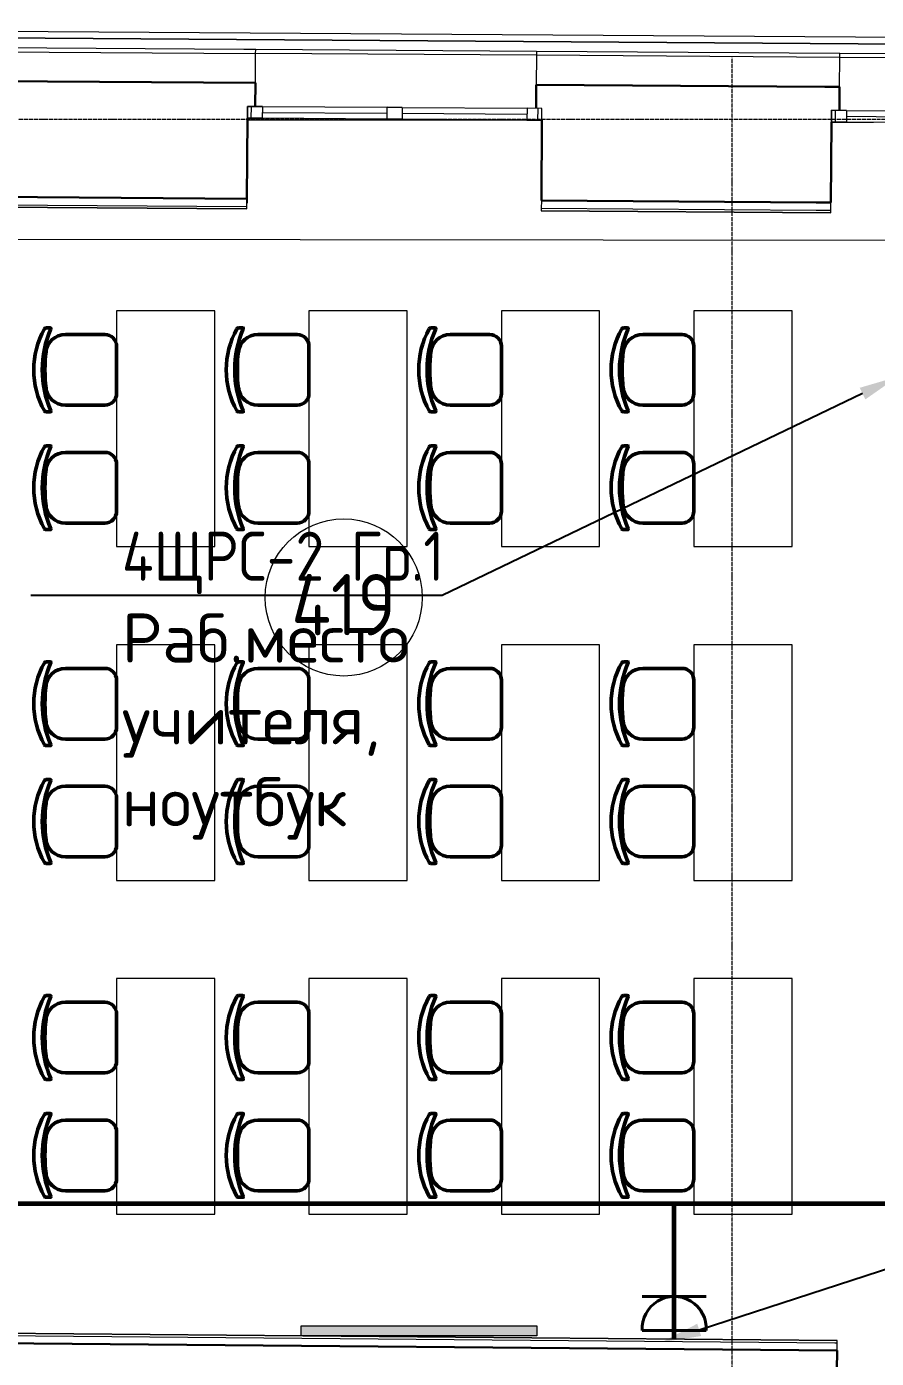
# Model space of a CAD drawing. Header units: millimetres. Extents: x -32 to 417638015, y -35 to 175284279.
# Drawn here: x 1292014 to 1296341, y 88588 to 95370 of the extents above; entities that cross this region are included whole.
import ezdxf
from ezdxf import colors
from ezdxf.entities.mleader import LeaderData, LeaderLine
from ezdxf.math import Vec2, Vec3

# ---------------------------------------------------------------- set-up
doc = ezdxf.new("R2010")
doc.units = ezdxf.units.MM
doc.linetypes.add('ADSK_Линия сетки', pattern=[25, 20, -2.5, 0, -2.5])
for name, color, linetype, lineweight in [('_ Окна', 7, 'Continuous', 9), ('_ЭМ_гофра', 5, 'Continuous', 60), ('Аннотация', 7, 'Continuous', 18), ('Окна', 7, 'Continuous', 9), ('Оси', 253, 'Continuous', 9), ('Перекрытие', 7, 'Continuous', 18), ('Стены наружные', 7, 'Continuous', 18), ('Стены несущие', 7, 'Continuous', 30), ('Стены отделка', 7, 'Continuous', 30), ('Стены штриховка', 7, 'Continuous', 9), ('ТХ', 5, 'Continuous', 0), ('ТХ_Задание ЭОМ_СС', 6, 'Continuous', 0), ('ШТРИХОВКА', 252, 'Continuous', 15), ('ЭМ', 5, 'Continuous', 40)]:
    doc.layers.add(name, color=color, linetype=linetype, lineweight=lineweight)
doc.layers.add('_ЭМ_Надписи', color=7, linetype='Continuous')
doc.layers.add('Линии', color=7, linetype='Continuous', lineweight=9, true_color=0x00a600)
doc.styles.add('GOST Common', font='GOST_Common.ttf', dxfattribs={"width": 0.9, "height": 350})
doc.styles.add('ЭОМ', font='isocpeur.ttf', dxfattribs={"width": 0.85, "height": 250})

# ---------------------------------------------------------------- blocks, each defined once
blk = doc.blocks.new('_ЭМ_ТХ2_4 Этаж')
at = {"lineweight": 0}
h = blk.add_hatch(color=8, dxfattribs=at)
h.dxf.hatch_style = 1
h.paths.add_polyline_path([(5420.6, 36990.4), (5420.6, 36940.4), (4220.6, 36940.4), (4220.6, 36990.4)])
at = {"color": 8, "linetype": 'ByBlock', "lineweight": -2}
for p, q in [((2920.9, 42072.2), (2942.6, 42072.2)), ((2920.9, 42072.2), (2942.6, 42072.2)), ((3900.9, 42072.2), (3922.6, 42072.2)), ((3900.9, 42072.2), (3922.6, 42072.2)), ((4880.9, 42072.2), (4902.6, 42072.2)), ((4880.9, 42072.2), (4902.6, 42072.2)), ((5860.9, 42072.2), (5882.6, 42072.2)), ((5860.9, 42072.2), (5882.6, 42072.2)), ((3219.9, 42038.7), (3019.6, 42038.7)), ((3219.9, 42038.7), (3019.6, 42038.7)), ((3279.9, 41978.8), (3279.9, 41738.7)), ((3279.9, 41978.8), (3279.9, 41738.7)), ((4199.9, 42038.7), (3999.6, 42038.7)), ((4199.9, 42038.7), (3999.6, 42038.7)), ((4259.9, 41978.8), (4259.9, 41738.7)), ((4259.9, 41978.8), (4259.9, 41738.7)), ((5179.9, 42038.7), (4979.6, 42038.7)), ((5179.9, 42038.7), (4979.6, 42038.7)), ((5239.9, 41978.8), (5239.9, 41738.7)), ((5239.9, 41978.8), (5239.9, 41738.7)), ((6159.9, 42038.7), (5959.6, 42038.7)), ((6159.9, 42038.7), (5959.6, 42038.7)), ((6219.9, 41978.8), (6219.9, 41738.7)), ((6219.9, 41978.8), (6219.9, 41738.7)), ((2920.9, 41645.2), (2942.6, 41645.2)), ((2920.9, 41645.2), (2942.6, 41645.2)), ((3219.9, 41678.7), (3019.6, 41678.7)), ((3219.9, 41678.7), (3019.6, 41678.7)), ((3900.9, 41645.2), (3922.6, 41645.2)), ((3900.9, 41645.2), (3922.6, 41645.2)), ((4199.9, 41678.7), (3999.6, 41678.7)), ((4199.9, 41678.7), (3999.6, 41678.7)), ((4880.9, 41645.2), (4902.6, 41645.2)), ((4880.9, 41645.2), (4902.6, 41645.2)), ((5179.9, 41678.7), (4979.6, 41678.7)), ((5179.9, 41678.7), (4979.6, 41678.7)), ((5860.9, 41645.2), (5882.6, 41645.2)), ((5860.9, 41645.2), (5882.6, 41645.2)), ((6159.9, 41678.7), (5959.6, 41678.7)), ((6159.9, 41678.7), (5959.6, 41678.7)), ((2920.9, 41472.2), (2942.6, 41472.2)), ((2920.9, 41472.2), (2942.6, 41472.2)), ((3219.9, 41438.7), (3019.6, 41438.7)), ((3219.9, 41438.7), (3019.6, 41438.7)), ((3900.9, 41472.2), (3922.6, 41472.2)), ((3900.9, 41472.2), (3922.6, 41472.2)), ((4199.9, 41438.7), (3999.6, 41438.7)), ((4199.9, 41438.7), (3999.6, 41438.7)), ((4880.9, 41472.2), (4902.6, 41472.2)), ((4880.9, 41472.2), (4902.6, 41472.2)), ((5179.9, 41438.7), (4979.6, 41438.7)), ((5179.9, 41438.7), (4979.6, 41438.7)), ((5860.9, 41472.2), (5882.6, 41472.2)), ((5860.9, 41472.2), (5882.6, 41472.2)), ((6159.9, 41438.7), (5959.6, 41438.7)), ((6159.9, 41438.7), (5959.6, 41438.7)), ((3279.9, 41378.8), (3279.9, 41138.7)), ((3279.9, 41378.8), (3279.9, 41138.7)), ((4259.9, 41378.8), (4259.9, 41138.7)), ((4259.9, 41378.8), (4259.9, 41138.7)), ((5239.9, 41378.8), (5239.9, 41138.7)), ((5239.9, 41378.8), (5239.9, 41138.7)), ((6219.9, 41378.8), (6219.9, 41138.7)), ((6219.9, 41378.8), (6219.9, 41138.7)), ((2920.9, 41045.2), (2942.6, 41045.2)), ((2920.9, 41045.2), (2942.6, 41045.2)), ((3219.9, 41078.7), (3019.6, 41078.7)), ((3219.9, 41078.7), (3019.6, 41078.7)), ((3900.9, 41045.2), (3922.6, 41045.2)), ((3900.9, 41045.2), (3922.6, 41045.2)), ((4199.9, 41078.7), (3999.6, 41078.7)), ((4199.9, 41078.7), (3999.6, 41078.7)), ((4880.9, 41045.2), (4902.6, 41045.2)), ((4880.9, 41045.2), (4902.6, 41045.2)), ((5179.9, 41078.7), (4979.6, 41078.7)), ((5179.9, 41078.7), (4979.6, 41078.7)), ((5860.9, 41045.2), (5882.6, 41045.2)), ((5860.9, 41045.2), (5882.6, 41045.2)), ((6159.9, 41078.7), (5959.6, 41078.7)), ((6159.9, 41078.7), (5959.6, 41078.7)), ((2920.9, 40372.2), (2942.6, 40372.2)), ((2920.9, 40372.2), (2942.6, 40372.2)), ((3900.9, 40372.2), (3922.6, 40372.2)), ((3900.9, 40372.2), (3922.6, 40372.2)), ((4880.9, 40372.2), (4902.6, 40372.2)), ((4880.9, 40372.2), (4902.6, 40372.2)), ((5860.9, 40372.2), (5882.6, 40372.2)), ((5860.9, 40372.2), (5882.6, 40372.2)), ((3219.9, 40338.7), (3019.6, 40338.7)), ((3219.9, 40338.7), (3019.6, 40338.7)), ((4199.9, 40338.7), (3999.6, 40338.7)), ((4199.9, 40338.7), (3999.6, 40338.7)), ((5179.9, 40338.7), (4979.6, 40338.7)), ((5179.9, 40338.7), (4979.6, 40338.7)), ((6159.9, 40338.7), (5959.6, 40338.7)), ((6159.9, 40338.7), (5959.6, 40338.7)), ((3279.9, 40278.8), (3279.9, 40038.7)), ((3279.9, 40278.8), (3279.9, 40038.7)), ((4259.9, 40278.8), (4259.9, 40038.7)), ((4259.9, 40278.8), (4259.9, 40038.7)), ((5239.9, 40278.8), (5239.9, 40038.7)), ((5239.9, 40278.8), (5239.9, 40038.7)), ((6219.9, 40278.8), (6219.9, 40038.7)), ((6219.9, 40278.8), (6219.9, 40038.7)), ((2920.9, 39945.2), (2942.6, 39945.2)), ((2920.9, 39945.2), (2942.6, 39945.2)), ((3219.9, 39978.7), (3019.6, 39978.7)), ((3219.9, 39978.7), (3019.6, 39978.7)), ((3900.9, 39945.2), (3922.6, 39945.2)), ((3900.9, 39945.2), (3922.6, 39945.2)), ((4199.9, 39978.7), (3999.6, 39978.7)), ((4199.9, 39978.7), (3999.6, 39978.7)), ((4880.9, 39945.2), (4902.6, 39945.2)), ((4880.9, 39945.2), (4902.6, 39945.2)), ((5179.9, 39978.7), (4979.6, 39978.7)), ((5179.9, 39978.7), (4979.6, 39978.7)), ((5860.9, 39945.2), (5882.6, 39945.2)), ((5860.9, 39945.2), (5882.6, 39945.2)), ((6159.9, 39978.7), (5959.6, 39978.7)), ((6159.9, 39978.7), (5959.6, 39978.7)), ((2920.9, 39772.2), (2942.6, 39772.2)), ((2920.9, 39772.2), (2942.6, 39772.2)), ((3900.9, 39772.2), (3922.6, 39772.2)), ((3900.9, 39772.2), (3922.6, 39772.2)), ((4880.9, 39772.2), (4902.6, 39772.2)), ((4880.9, 39772.2), (4902.6, 39772.2)), ((5860.9, 39772.2), (5882.6, 39772.2)), ((5860.9, 39772.2), (5882.6, 39772.2)), ((3219.9, 39738.7), (3019.6, 39738.7)), ((3219.9, 39738.7), (3019.6, 39738.7)), ((3279.9, 39678.8), (3279.9, 39438.7)), ((3279.9, 39678.8), (3279.9, 39438.7)), ((4199.9, 39738.7), (3999.6, 39738.7)), ((4199.9, 39738.7), (3999.6, 39738.7)), ((4259.9, 39678.8), (4259.9, 39438.7)), ((4259.9, 39678.8), (4259.9, 39438.7)), ((5179.9, 39738.7), (4979.6, 39738.7)), ((5179.9, 39738.7), (4979.6, 39738.7)), ((5239.9, 39678.8), (5239.9, 39438.7)), ((5239.9, 39678.8), (5239.9, 39438.7)), ((6159.9, 39738.7), (5959.6, 39738.7)), ((6159.9, 39738.7), (5959.6, 39738.7)), ((6219.9, 39678.8), (6219.9, 39438.7)), ((6219.9, 39678.8), (6219.9, 39438.7)), ((2920.9, 39345.2), (2942.6, 39345.2)), ((2920.9, 39345.2), (2942.6, 39345.2)), ((3219.9, 39378.7), (3019.6, 39378.7)), ((3219.9, 39378.7), (3019.6, 39378.7)), ((3900.9, 39345.2), (3922.6, 39345.2)), ((3900.9, 39345.2), (3922.6, 39345.2)), ((4199.9, 39378.7), (3999.6, 39378.7)), ((4199.9, 39378.7), (3999.6, 39378.7)), ((4880.9, 39345.2), (4902.6, 39345.2)), ((4880.9, 39345.2), (4902.6, 39345.2)), ((5179.9, 39378.7), (4979.6, 39378.7)), ((5179.9, 39378.7), (4979.6, 39378.7)), ((5860.9, 39345.2), (5882.6, 39345.2)), ((5860.9, 39345.2), (5882.6, 39345.2)), ((6159.9, 39378.7), (5959.6, 39378.7)), ((6159.9, 39378.7), (5959.6, 39378.7)), ((2920.9, 38672.2), (2942.6, 38672.2)), ((2920.9, 38672.2), (2942.6, 38672.2)), ((3900.9, 38672.2), (3922.6, 38672.2)), ((3900.9, 38672.2), (3922.6, 38672.2)), ((4880.9, 38672.2), (4902.6, 38672.2)), ((4880.9, 38672.2), (4902.6, 38672.2)), ((5860.9, 38672.2), (5882.6, 38672.2)), ((5860.9, 38672.2), (5882.6, 38672.2)), ((3219.9, 38638.7), (3019.6, 38638.7)), ((3219.9, 38638.7), (3019.6, 38638.7)), ((4199.9, 38638.7), (3999.6, 38638.7)), ((4199.9, 38638.7), (3999.6, 38638.7)), ((5179.9, 38638.7), (4979.6, 38638.7)), ((5179.9, 38638.7), (4979.6, 38638.7)), ((6159.9, 38638.7), (5959.6, 38638.7)), ((6159.9, 38638.7), (5959.6, 38638.7)), ((3279.9, 38578.8), (3279.9, 38338.7)), ((3279.9, 38578.8), (3279.9, 38338.7)), ((4259.9, 38578.8), (4259.9, 38338.7)), ((4259.9, 38578.8), (4259.9, 38338.7)), ((5239.9, 38578.8), (5239.9, 38338.7)), ((5239.9, 38578.8), (5239.9, 38338.7)), ((6219.9, 38578.8), (6219.9, 38338.7)), ((6219.9, 38578.8), (6219.9, 38338.7)), ((3219.9, 38278.7), (3019.6, 38278.7)), ((3219.9, 38278.7), (3019.6, 38278.7)), ((4199.9, 38278.7), (3999.6, 38278.7)), ((4199.9, 38278.7), (3999.6, 38278.7)), ((5179.9, 38278.7), (4979.6, 38278.7)), ((5179.9, 38278.7), (4979.6, 38278.7)), ((6159.9, 38278.7), (5959.6, 38278.7)), ((6159.9, 38278.7), (5959.6, 38278.7)), ((2920.9, 38245.2), (2942.6, 38245.2)), ((2920.9, 38245.2), (2942.6, 38245.2)), ((3900.9, 38245.2), (3922.6, 38245.2)), ((3900.9, 38245.2), (3922.6, 38245.2)), ((4880.9, 38245.2), (4902.6, 38245.2)), ((4880.9, 38245.2), (4902.6, 38245.2)), ((5860.9, 38245.2), (5882.6, 38245.2)), ((5860.9, 38245.2), (5882.6, 38245.2)), ((2920.9, 38072.2), (2942.6, 38072.2)), ((2920.9, 38072.2), (2942.6, 38072.2)), ((3900.9, 38072.2), (3922.6, 38072.2)), ((3900.9, 38072.2), (3922.6, 38072.2)), ((4880.9, 38072.2), (4902.6, 38072.2)), ((4880.9, 38072.2), (4902.6, 38072.2)), ((5860.9, 38072.2), (5882.6, 38072.2)), ((5860.9, 38072.2), (5882.6, 38072.2)), ((3219.9, 38038.7), (3019.6, 38038.7)), ((3219.9, 38038.7), (3019.6, 38038.7)), ((3279.9, 37978.8), (3279.9, 37738.7)), ((3279.9, 37978.8), (3279.9, 37738.7)), ((4199.9, 38038.7), (3999.6, 38038.7)), ((4199.9, 38038.7), (3999.6, 38038.7)), ((4259.9, 37978.8), (4259.9, 37738.7)), ((4259.9, 37978.8), (4259.9, 37738.7)), ((5179.9, 38038.7), (4979.6, 38038.7)), ((5179.9, 38038.7), (4979.6, 38038.7)), ((5239.9, 37978.8), (5239.9, 37738.7)), ((5239.9, 37978.8), (5239.9, 37738.7)), ((6159.9, 38038.7), (5959.6, 38038.7)), ((6159.9, 38038.7), (5959.6, 38038.7)), ((6219.9, 37978.8), (6219.9, 37738.7)), ((6219.9, 37978.8), (6219.9, 37738.7)), ((2920.9, 37645.2), (2942.6, 37645.2)), ((2920.9, 37645.2), (2942.6, 37645.2)), ((3219.9, 37678.7), (3019.6, 37678.7)), ((3219.9, 37678.7), (3019.6, 37678.7)), ((3900.9, 37645.2), (3922.6, 37645.2)), ((3900.9, 37645.2), (3922.6, 37645.2)), ((4199.9, 37678.7), (3999.6, 37678.7)), ((4199.9, 37678.7), (3999.6, 37678.7)), ((4880.9, 37645.2), (4902.6, 37645.2)), ((4880.9, 37645.2), (4902.6, 37645.2)), ((5179.9, 37678.7), (4979.6, 37678.7)), ((5179.9, 37678.7), (4979.6, 37678.7)), ((5860.9, 37645.2), (5882.6, 37645.2)), ((5860.9, 37645.2), (5882.6, 37645.2)), ((6159.9, 37678.7), (5959.6, 37678.7)), ((6159.9, 37678.7), (5959.6, 37678.7))]:
    blk.add_line(p, q, dxfattribs=at)
at = {"color": 8, "lineweight": 0}
blk.add_lwpolyline([(5420.6, 36990.4), (5420.6, 36940.4), (4220.6, 36940.4), (4220.6, 36990.4), (5420.6, 36990.4)], dxfattribs=at)
at = {"color": 8, "linetype": 'ByBlock', "lineweight": -2}
for centre, radius, start, end in [((3289, 41858.7), 430.5, 150.99166, 209.00834), ((3289, 41858.7), 430.5, 150.99166, 209.00834), ((3422.2, 41858.7), 520.8, 156.31951, 203.68049), ((3422.2, 41858.7), 520.8, 156.31951, 203.68049), ((2920.9, 42062.2), 10, 90, 148.06825), ((2920.9, 42062.2), 10, 90, 148.06825), ((2942.6, 42069.2), 3, 333.89783, 90), ((2942.6, 42069.2), 3, 333.89783, 90), ((4269, 41858.7), 430.5, 150.99166, 209.00834), ((4269, 41858.7), 430.5, 150.99166, 209.00834), ((4402.2, 41858.7), 520.8, 156.31951, 203.68049), ((4402.2, 41858.7), 520.8, 156.31951, 203.68049), ((3900.9, 42062.2), 10, 90, 148.06825), ((3900.9, 42062.2), 10, 90, 148.06825), ((3922.6, 42069.2), 3, 333.89783, 90), ((3922.6, 42069.2), 3, 333.89783, 90), ((5249, 41858.7), 430.5, 150.99166, 209.00834), ((5249, 41858.7), 430.5, 150.99166, 209.00834), ((5382.2, 41858.7), 520.8, 156.31951, 203.68049), ((5382.2, 41858.7), 520.8, 156.31951, 203.68049), ((4880.9, 42062.2), 10, 90, 148.06825), ((4880.9, 42062.2), 10, 90, 148.06825), ((4902.6, 42069.2), 3, 333.89783, 90), ((4902.6, 42069.2), 3, 333.89783, 90), ((6229, 41858.7), 430.5, 150.99166, 209.00834), ((6229, 41858.7), 430.5, 150.99166, 209.00834), ((6362.2, 41858.7), 520.8, 156.31951, 203.68049), ((6362.2, 41858.7), 520.8, 156.31951, 203.68049), ((5860.9, 42062.2), 10, 90, 148.06825), ((5860.9, 42062.2), 10, 90, 148.06825), ((5882.6, 42069.2), 3, 333.89783, 90), ((5882.6, 42069.2), 3, 333.89783, 90), ((3019.6, 41938.7), 100, 90, 174.25844), ((3019.6, 41938.7), 100, 90, 174.25844), ((3219.9, 41978.7), 60, 0, 90), ((3219.9, 41978.7), 60, 0, 90), ((3999.6, 41938.7), 100, 90, 174.25844), ((3999.6, 41938.7), 100, 90, 174.25844), ((4199.9, 41978.7), 60, 0, 90), ((4199.9, 41978.7), 60, 0, 90), ((4979.6, 41938.7), 100, 90, 174.25844), ((4979.6, 41938.7), 100, 90, 174.25844), ((5179.9, 41978.7), 60, 0, 90), ((5179.9, 41978.7), 60, 0, 90), ((5959.6, 41938.7), 100, 90, 174.25844), ((5959.6, 41938.7), 100, 90, 174.25844), ((6159.9, 41978.7), 60, 0, 90), ((6159.9, 41978.7), 60, 0, 90), ((3715.5, 41858.7), 800.4, 173.24698, 186.75302), ((3715.5, 41858.7), 800.4, 173.24698, 186.75302), ((4695.5, 41858.7), 800.4, 173.24698, 186.75302), ((4695.5, 41858.7), 800.4, 173.24698, 186.75302), ((5675.5, 41858.7), 800.4, 173.24698, 186.75302), ((5675.5, 41858.7), 800.4, 173.24698, 186.75302), ((6655.5, 41858.7), 800.4, 173.24698, 186.75302), ((6655.5, 41858.7), 800.4, 173.24698, 186.75302), ((3019.6, 41778.7), 100, 185.74156, 270), ((3019.6, 41778.7), 100, 185.74156, 270), ((3219.9, 41738.7), 60, 270, 0), ((3219.9, 41738.7), 60, 270, 0), ((3999.6, 41778.7), 100, 185.74156, 270), ((3999.6, 41778.7), 100, 185.74156, 270), ((4199.9, 41738.7), 60, 270, 0), ((4199.9, 41738.7), 60, 270, 0), ((4979.6, 41778.7), 100, 185.74156, 270), ((4979.6, 41778.7), 100, 185.74156, 270), ((5179.9, 41738.7), 60, 270, 0), ((5179.9, 41738.7), 60, 270, 0), ((5959.6, 41778.7), 100, 185.74156, 270), ((5959.6, 41778.7), 100, 185.74156, 270), ((6159.9, 41738.7), 60, 270, 0), ((6159.9, 41738.7), 60, 270, 0), ((2920.9, 41655.2), 10, 211.93175, 270), ((2920.9, 41655.2), 10, 211.93175, 270), ((2942.6, 41648.2), 3, 270, 26.10217), ((2942.6, 41648.2), 3, 270, 26.10217), ((3900.9, 41655.2), 10, 211.93175, 270), ((3900.9, 41655.2), 10, 211.93175, 270), ((3922.6, 41648.2), 3, 270, 26.10217), ((3922.6, 41648.2), 3, 270, 26.10217), ((4880.9, 41655.2), 10, 211.93175, 270), ((4880.9, 41655.2), 10, 211.93175, 270), ((4902.6, 41648.2), 3, 270, 26.10217), ((4902.6, 41648.2), 3, 270, 26.10217), ((5860.9, 41655.2), 10, 211.93175, 270), ((5860.9, 41655.2), 10, 211.93175, 270), ((5882.6, 41648.2), 3, 270, 26.10217), ((5882.6, 41648.2), 3, 270, 26.10217), ((3289, 41258.7), 430.5, 150.99166, 209.00834), ((3289, 41258.7), 430.5, 150.99166, 209.00834), ((3422.2, 41258.7), 520.8, 156.31951, 203.68049), ((3422.2, 41258.7), 520.8, 156.31951, 203.68049), ((2920.9, 41462.2), 10, 90, 148.06825), ((2920.9, 41462.2), 10, 90, 148.06825), ((3019.6, 41338.7), 100, 90, 174.25844), ((3019.6, 41338.7), 100, 90, 174.25844), ((2942.6, 41469.2), 3, 333.89783, 90), ((2942.6, 41469.2), 3, 333.89783, 90), ((3219.9, 41378.7), 60, 0, 90), ((3219.9, 41378.7), 60, 0, 90), ((4269, 41258.7), 430.5, 150.99166, 209.00834), ((4269, 41258.7), 430.5, 150.99166, 209.00834), ((4402.2, 41258.7), 520.8, 156.31951, 203.68049), ((4402.2, 41258.7), 520.8, 156.31951, 203.68049), ((3900.9, 41462.2), 10, 90, 148.06825), ((3900.9, 41462.2), 10, 90, 148.06825), ((3999.6, 41338.7), 100, 90, 174.25844), ((3999.6, 41338.7), 100, 90, 174.25844), ((3922.6, 41469.2), 3, 333.89783, 90), ((3922.6, 41469.2), 3, 333.89783, 90), ((4199.9, 41378.7), 60, 0, 90), ((4199.9, 41378.7), 60, 0, 90), ((5249, 41258.7), 430.5, 150.99166, 209.00834), ((5249, 41258.7), 430.5, 150.99166, 209.00834), ((5382.2, 41258.7), 520.8, 156.31951, 203.68049), ((5382.2, 41258.7), 520.8, 156.31951, 203.68049), ((4880.9, 41462.2), 10, 90, 148.06825), ((4880.9, 41462.2), 10, 90, 148.06825), ((4979.6, 41338.7), 100, 90, 174.25844), ((4979.6, 41338.7), 100, 90, 174.25844), ((4902.6, 41469.2), 3, 333.89783, 90), ((4902.6, 41469.2), 3, 333.89783, 90), ((5179.9, 41378.7), 60, 0, 90), ((5179.9, 41378.7), 60, 0, 90), ((6229, 41258.7), 430.5, 150.99166, 209.00834), ((6229, 41258.7), 430.5, 150.99166, 209.00834), ((6362.2, 41258.7), 520.8, 156.31951, 203.68049), ((6362.2, 41258.7), 520.8, 156.31951, 203.68049), ((5860.9, 41462.2), 10, 90, 148.06825), ((5860.9, 41462.2), 10, 90, 148.06825), ((5959.6, 41338.7), 100, 90, 174.25844), ((5959.6, 41338.7), 100, 90, 174.25844), ((5882.6, 41469.2), 3, 333.89783, 90), ((5882.6, 41469.2), 3, 333.89783, 90), ((6159.9, 41378.7), 60, 0, 90), ((6159.9, 41378.7), 60, 0, 90), ((3715.5, 41258.7), 800.4, 173.24698, 186.75302), ((3715.5, 41258.7), 800.4, 173.24698, 186.75302), ((4695.5, 41258.7), 800.4, 173.24698, 186.75302), ((4695.5, 41258.7), 800.4, 173.24698, 186.75302), ((5675.5, 41258.7), 800.4, 173.24698, 186.75302), ((5675.5, 41258.7), 800.4, 173.24698, 186.75302), ((6655.5, 41258.7), 800.4, 173.24698, 186.75302), ((6655.5, 41258.7), 800.4, 173.24698, 186.75302), ((3019.6, 41178.7), 100, 185.74156, 270), ((3019.6, 41178.7), 100, 185.74156, 270), ((3999.6, 41178.7), 100, 185.74156, 270), ((3999.6, 41178.7), 100, 185.74156, 270), ((4979.6, 41178.7), 100, 185.74156, 270), ((4979.6, 41178.7), 100, 185.74156, 270), ((5959.6, 41178.7), 100, 185.74156, 270), ((5959.6, 41178.7), 100, 185.74156, 270), ((3219.9, 41138.7), 60, 270, 0), ((3219.9, 41138.7), 60, 270, 0), ((4199.9, 41138.7), 60, 270, 0), ((4199.9, 41138.7), 60, 270, 0), ((5179.9, 41138.7), 60, 270, 0), ((5179.9, 41138.7), 60, 270, 0), ((6159.9, 41138.7), 60, 270, 0), ((6159.9, 41138.7), 60, 270, 0), ((2920.9, 41055.2), 10, 211.93175, 270), ((2920.9, 41055.2), 10, 211.93175, 270), ((2942.6, 41048.2), 3, 270, 26.10217), ((2942.6, 41048.2), 3, 270, 26.10217), ((3900.9, 41055.2), 10, 211.93175, 270), ((3900.9, 41055.2), 10, 211.93175, 270), ((3922.6, 41048.2), 3, 270, 26.10217), ((3922.6, 41048.2), 3, 270, 26.10217), ((4880.9, 41055.2), 10, 211.93175, 270), ((4880.9, 41055.2), 10, 211.93175, 270), ((4902.6, 41048.2), 3, 270, 26.10217), ((4902.6, 41048.2), 3, 270, 26.10217), ((5860.9, 41055.2), 10, 211.93175, 270), ((5860.9, 41055.2), 10, 211.93175, 270), ((5882.6, 41048.2), 3, 270, 26.10217), ((5882.6, 41048.2), 3, 270, 26.10217), ((3289, 40158.7), 430.5, 150.99166, 209.00834), ((3289, 40158.7), 430.5, 150.99166, 209.00834), ((3422.2, 40158.7), 520.8, 156.31951, 203.68049), ((3422.2, 40158.7), 520.8, 156.31951, 203.68049), ((2920.9, 40362.2), 10, 90, 148.06825), ((2920.9, 40362.2), 10, 90, 148.06825), ((2942.6, 40369.2), 3, 333.89783, 90), ((2942.6, 40369.2), 3, 333.89783, 90), ((4269, 40158.7), 430.5, 150.99166, 209.00834), ((4269, 40158.7), 430.5, 150.99166, 209.00834), ((4402.2, 40158.7), 520.8, 156.31951, 203.68049), ((4402.2, 40158.7), 520.8, 156.31951, 203.68049), ((3900.9, 40362.2), 10, 90, 148.06825), ((3900.9, 40362.2), 10, 90, 148.06825), ((3922.6, 40369.2), 3, 333.89783, 90), ((3922.6, 40369.2), 3, 333.89783, 90), ((5249, 40158.7), 430.5, 150.99166, 209.00834), ((5249, 40158.7), 430.5, 150.99166, 209.00834), ((5382.2, 40158.7), 520.8, 156.31951, 203.68049), ((5382.2, 40158.7), 520.8, 156.31951, 203.68049), ((4880.9, 40362.2), 10, 90, 148.06825), ((4880.9, 40362.2), 10, 90, 148.06825), ((4902.6, 40369.2), 3, 333.89783, 90), ((4902.6, 40369.2), 3, 333.89783, 90), ((6229, 40158.7), 430.5, 150.99166, 209.00834), ((6229, 40158.7), 430.5, 150.99166, 209.00834), ((6362.2, 40158.7), 520.8, 156.31951, 203.68049), ((6362.2, 40158.7), 520.8, 156.31951, 203.68049), ((5860.9, 40362.2), 10, 90, 148.06825), ((5860.9, 40362.2), 10, 90, 148.06825), ((5882.6, 40369.2), 3, 333.89783, 90), ((5882.6, 40369.2), 3, 333.89783, 90), ((3019.6, 40238.7), 100, 90, 174.25844), ((3019.6, 40238.7), 100, 90, 174.25844), ((3219.9, 40278.7), 60, 0, 90), ((3219.9, 40278.7), 60, 0, 90), ((3999.6, 40238.7), 100, 90, 174.25844), ((3999.6, 40238.7), 100, 90, 174.25844), ((4199.9, 40278.7), 60, 0, 90), ((4199.9, 40278.7), 60, 0, 90), ((4979.6, 40238.7), 100, 90, 174.25844), ((4979.6, 40238.7), 100, 90, 174.25844), ((5179.9, 40278.7), 60, 0, 90), ((5179.9, 40278.7), 60, 0, 90), ((5959.6, 40238.7), 100, 90, 174.25844), ((5959.6, 40238.7), 100, 90, 174.25844), ((6159.9, 40278.7), 60, 0, 90), ((6159.9, 40278.7), 60, 0, 90), ((3715.5, 40158.7), 800.4, 173.24698, 186.75302), ((3715.5, 40158.7), 800.4, 173.24698, 186.75302), ((4695.5, 40158.7), 800.4, 173.24698, 186.75302), ((4695.5, 40158.7), 800.4, 173.24698, 186.75302), ((5675.5, 40158.7), 800.4, 173.24698, 186.75302), ((5675.5, 40158.7), 800.4, 173.24698, 186.75302), ((6655.5, 40158.7), 800.4, 173.24698, 186.75302), ((6655.5, 40158.7), 800.4, 173.24698, 186.75302), ((3019.6, 40078.7), 100, 185.74156, 270), ((3019.6, 40078.7), 100, 185.74156, 270), ((3219.9, 40038.7), 60, 270, 0), ((3219.9, 40038.7), 60, 270, 0), ((3999.6, 40078.7), 100, 185.74156, 270), ((3999.6, 40078.7), 100, 185.74156, 270), ((4199.9, 40038.7), 60, 270, 0), ((4199.9, 40038.7), 60, 270, 0), ((4979.6, 40078.7), 100, 185.74156, 270), ((4979.6, 40078.7), 100, 185.74156, 270), ((5179.9, 40038.7), 60, 270, 0), ((5179.9, 40038.7), 60, 270, 0), ((5959.6, 40078.7), 100, 185.74156, 270), ((5959.6, 40078.7), 100, 185.74156, 270), ((6159.9, 40038.7), 60, 270, 0), ((6159.9, 40038.7), 60, 270, 0), ((2920.9, 39955.2), 10, 211.93175, 270), ((2920.9, 39955.2), 10, 211.93175, 270), ((2942.6, 39948.2), 3, 270, 26.10217), ((2942.6, 39948.2), 3, 270, 26.10217), ((3900.9, 39955.2), 10, 211.93175, 270), ((3900.9, 39955.2), 10, 211.93175, 270), ((3922.6, 39948.2), 3, 270, 26.10217), ((3922.6, 39948.2), 3, 270, 26.10217), ((4880.9, 39955.2), 10, 211.93175, 270), ((4880.9, 39955.2), 10, 211.93175, 270), ((4902.6, 39948.2), 3, 270, 26.10217), ((4902.6, 39948.2), 3, 270, 26.10217), ((5860.9, 39955.2), 10, 211.93175, 270), ((5860.9, 39955.2), 10, 211.93175, 270), ((5882.6, 39948.2), 3, 270, 26.10217), ((5882.6, 39948.2), 3, 270, 26.10217), ((3289, 39558.7), 430.5, 150.99166, 209.00834), ((3289, 39558.7), 430.5, 150.99166, 209.00834), ((3422.2, 39558.7), 520.8, 156.31951, 203.68049), ((3422.2, 39558.7), 520.8, 156.31951, 203.68049), ((2920.9, 39762.2), 10, 90, 148.06825), ((2920.9, 39762.2), 10, 90, 148.06825), ((2942.6, 39769.2), 3, 333.89783, 90), ((2942.6, 39769.2), 3, 333.89783, 90), ((4269, 39558.7), 430.5, 150.99166, 209.00834), ((4269, 39558.7), 430.5, 150.99166, 209.00834), ((4402.2, 39558.7), 520.8, 156.31951, 203.68049), ((4402.2, 39558.7), 520.8, 156.31951, 203.68049), ((3900.9, 39762.2), 10, 90, 148.06825), ((3900.9, 39762.2), 10, 90, 148.06825), ((3922.6, 39769.2), 3, 333.89783, 90), ((3922.6, 39769.2), 3, 333.89783, 90), ((5249, 39558.7), 430.5, 150.99166, 209.00834), ((5249, 39558.7), 430.5, 150.99166, 209.00834), ((5382.2, 39558.7), 520.8, 156.31951, 203.68049), ((5382.2, 39558.7), 520.8, 156.31951, 203.68049), ((4880.9, 39762.2), 10, 90, 148.06825), ((4880.9, 39762.2), 10, 90, 148.06825), ((4902.6, 39769.2), 3, 333.89783, 90), ((4902.6, 39769.2), 3, 333.89783, 90), ((6229, 39558.7), 430.5, 150.99166, 209.00834), ((6229, 39558.7), 430.5, 150.99166, 209.00834), ((6362.2, 39558.7), 520.8, 156.31951, 203.68049), ((6362.2, 39558.7), 520.8, 156.31951, 203.68049), ((5860.9, 39762.2), 10, 90, 148.06825), ((5860.9, 39762.2), 10, 90, 148.06825), ((5882.6, 39769.2), 3, 333.89783, 90), ((5882.6, 39769.2), 3, 333.89783, 90), ((3019.6, 39638.7), 100, 90, 174.25844), ((3019.6, 39638.7), 100, 90, 174.25844), ((3219.9, 39678.7), 60, 0, 90), ((3219.9, 39678.7), 60, 0, 90), ((3999.6, 39638.7), 100, 90, 174.25844), ((3999.6, 39638.7), 100, 90, 174.25844), ((4199.9, 39678.7), 60, 0, 90), ((4199.9, 39678.7), 60, 0, 90), ((4979.6, 39638.7), 100, 90, 174.25844), ((4979.6, 39638.7), 100, 90, 174.25844), ((5179.9, 39678.7), 60, 0, 90), ((5179.9, 39678.7), 60, 0, 90), ((5959.6, 39638.7), 100, 90, 174.25844), ((5959.6, 39638.7), 100, 90, 174.25844), ((6159.9, 39678.7), 60, 0, 90), ((6159.9, 39678.7), 60, 0, 90), ((3715.5, 39558.7), 800.4, 173.24698, 186.75302), ((3715.5, 39558.7), 800.4, 173.24698, 186.75302), ((4695.5, 39558.7), 800.4, 173.24698, 186.75302), ((4695.5, 39558.7), 800.4, 173.24698, 186.75302), ((5675.5, 39558.7), 800.4, 173.24698, 186.75302), ((5675.5, 39558.7), 800.4, 173.24698, 186.75302), ((6655.5, 39558.7), 800.4, 173.24698, 186.75302), ((6655.5, 39558.7), 800.4, 173.24698, 186.75302), ((3019.6, 39478.7), 100, 185.74156, 270), ((3019.6, 39478.7), 100, 185.74156, 270), ((3999.6, 39478.7), 100, 185.74156, 270), ((3999.6, 39478.7), 100, 185.74156, 270), ((4979.6, 39478.7), 100, 185.74156, 270), ((4979.6, 39478.7), 100, 185.74156, 270), ((5959.6, 39478.7), 100, 185.74156, 270), ((5959.6, 39478.7), 100, 185.74156, 270), ((3219.9, 39438.7), 60, 270, 0), ((3219.9, 39438.7), 60, 270, 0), ((4199.9, 39438.7), 60, 270, 0), ((4199.9, 39438.7), 60, 270, 0), ((5179.9, 39438.7), 60, 270, 0), ((5179.9, 39438.7), 60, 270, 0), ((6159.9, 39438.7), 60, 270, 0), ((6159.9, 39438.7), 60, 270, 0), ((2920.9, 39355.2), 10, 211.93175, 270), ((2920.9, 39355.2), 10, 211.93175, 270), ((2942.6, 39348.2), 3, 270, 26.10217), ((2942.6, 39348.2), 3, 270, 26.10217), ((3900.9, 39355.2), 10, 211.93175, 270), ((3900.9, 39355.2), 10, 211.93175, 270), ((3922.6, 39348.2), 3, 270, 26.10217), ((3922.6, 39348.2), 3, 270, 26.10217), ((4880.9, 39355.2), 10, 211.93175, 270), ((4880.9, 39355.2), 10, 211.93175, 270), ((4902.6, 39348.2), 3, 270, 26.10217), ((4902.6, 39348.2), 3, 270, 26.10217), ((5860.9, 39355.2), 10, 211.93175, 270), ((5860.9, 39355.2), 10, 211.93175, 270), ((5882.6, 39348.2), 3, 270, 26.10217), ((5882.6, 39348.2), 3, 270, 26.10217), ((3289, 38458.7), 430.5, 150.99166, 209.00834), ((3289, 38458.7), 430.5, 150.99166, 209.00834), ((3422.2, 38458.7), 520.8, 156.31951, 203.68049), ((3422.2, 38458.7), 520.8, 156.31951, 203.68049), ((2920.9, 38662.2), 10, 90, 148.06825), ((2920.9, 38662.2), 10, 90, 148.06825), ((2942.6, 38669.2), 3, 333.89783, 90), ((2942.6, 38669.2), 3, 333.89783, 90), ((4269, 38458.7), 430.5, 150.99166, 209.00834), ((4269, 38458.7), 430.5, 150.99166, 209.00834), ((4402.2, 38458.7), 520.8, 156.31951, 203.68049), ((4402.2, 38458.7), 520.8, 156.31951, 203.68049), ((3900.9, 38662.2), 10, 90, 148.06825), ((3900.9, 38662.2), 10, 90, 148.06825), ((3922.6, 38669.2), 3, 333.89783, 90), ((3922.6, 38669.2), 3, 333.89783, 90), ((5249, 38458.7), 430.5, 150.99166, 209.00834), ((5249, 38458.7), 430.5, 150.99166, 209.00834), ((5382.2, 38458.7), 520.8, 156.31951, 203.68049), ((5382.2, 38458.7), 520.8, 156.31951, 203.68049), ((4880.9, 38662.2), 10, 90, 148.06825), ((4880.9, 38662.2), 10, 90, 148.06825), ((4902.6, 38669.2), 3, 333.89783, 90), ((4902.6, 38669.2), 3, 333.89783, 90), ((6229, 38458.7), 430.5, 150.99166, 209.00834), ((6229, 38458.7), 430.5, 150.99166, 209.00834), ((6362.2, 38458.7), 520.8, 156.31951, 203.68049), ((6362.2, 38458.7), 520.8, 156.31951, 203.68049), ((5860.9, 38662.2), 10, 90, 148.06825), ((5860.9, 38662.2), 10, 90, 148.06825), ((5882.6, 38669.2), 3, 333.89783, 90), ((5882.6, 38669.2), 3, 333.89783, 90), ((3019.6, 38538.7), 100, 90, 174.25844), ((3019.6, 38538.7), 100, 90, 174.25844), ((3219.9, 38578.7), 60, 0, 90), ((3219.9, 38578.7), 60, 0, 90), ((3999.6, 38538.7), 100, 90, 174.25844), ((3999.6, 38538.7), 100, 90, 174.25844), ((4199.9, 38578.7), 60, 0, 90), ((4199.9, 38578.7), 60, 0, 90), ((4979.6, 38538.7), 100, 90, 174.25844), ((4979.6, 38538.7), 100, 90, 174.25844), ((5179.9, 38578.7), 60, 0, 90), ((5179.9, 38578.7), 60, 0, 90), ((5959.6, 38538.7), 100, 90, 174.25844), ((5959.6, 38538.7), 100, 90, 174.25844), ((6159.9, 38578.7), 60, 0, 90), ((6159.9, 38578.7), 60, 0, 90), ((3715.5, 38458.7), 800.4, 173.24698, 186.75302), ((3715.5, 38458.7), 800.4, 173.24698, 186.75302), ((4695.5, 38458.7), 800.4, 173.24698, 186.75302), ((4695.5, 38458.7), 800.4, 173.24698, 186.75302), ((5675.5, 38458.7), 800.4, 173.24698, 186.75302), ((5675.5, 38458.7), 800.4, 173.24698, 186.75302), ((6655.5, 38458.7), 800.4, 173.24698, 186.75302), ((6655.5, 38458.7), 800.4, 173.24698, 186.75302), ((3019.6, 38378.7), 100, 185.74156, 270), ((3019.6, 38378.7), 100, 185.74156, 270), ((3219.9, 38338.7), 60, 270, 0), ((3219.9, 38338.7), 60, 270, 0), ((3999.6, 38378.7), 100, 185.74156, 270), ((3999.6, 38378.7), 100, 185.74156, 270), ((4199.9, 38338.7), 60, 270, 0), ((4199.9, 38338.7), 60, 270, 0), ((4979.6, 38378.7), 100, 185.74156, 270), ((4979.6, 38378.7), 100, 185.74156, 270), ((5179.9, 38338.7), 60, 270, 0), ((5179.9, 38338.7), 60, 270, 0), ((5959.6, 38378.7), 100, 185.74156, 270), ((5959.6, 38378.7), 100, 185.74156, 270), ((6159.9, 38338.7), 60, 270, 0), ((6159.9, 38338.7), 60, 270, 0), ((2920.9, 38255.2), 10, 211.93175, 270), ((2920.9, 38255.2), 10, 211.93175, 270), ((2942.6, 38248.2), 3, 270, 26.10217), ((2942.6, 38248.2), 3, 270, 26.10217), ((3900.9, 38255.2), 10, 211.93175, 270), ((3900.9, 38255.2), 10, 211.93175, 270), ((3922.6, 38248.2), 3, 270, 26.10217), ((3922.6, 38248.2), 3, 270, 26.10217), ((4880.9, 38255.2), 10, 211.93175, 270), ((4880.9, 38255.2), 10, 211.93175, 270), ((4902.6, 38248.2), 3, 270, 26.10217), ((4902.6, 38248.2), 3, 270, 26.10217), ((5860.9, 38255.2), 10, 211.93175, 270), ((5860.9, 38255.2), 10, 211.93175, 270), ((5882.6, 38248.2), 3, 270, 26.10217), ((5882.6, 38248.2), 3, 270, 26.10217), ((3289, 37858.7), 430.5, 150.99166, 209.00834), ((3289, 37858.7), 430.5, 150.99166, 209.00834), ((3422.2, 37858.7), 520.8, 156.31951, 203.68049), ((3422.2, 37858.7), 520.8, 156.31951, 203.68049), ((2920.9, 38062.2), 10, 90, 148.06825), ((2920.9, 38062.2), 10, 90, 148.06825), ((2942.6, 38069.2), 3, 333.89783, 90), ((2942.6, 38069.2), 3, 333.89783, 90), ((4269, 37858.7), 430.5, 150.99166, 209.00834), ((4269, 37858.7), 430.5, 150.99166, 209.00834), ((4402.2, 37858.7), 520.8, 156.31951, 203.68049), ((4402.2, 37858.7), 520.8, 156.31951, 203.68049), ((3900.9, 38062.2), 10, 90, 148.06825), ((3900.9, 38062.2), 10, 90, 148.06825), ((3922.6, 38069.2), 3, 333.89783, 90), ((3922.6, 38069.2), 3, 333.89783, 90), ((5249, 37858.7), 430.5, 150.99166, 209.00834), ((5249, 37858.7), 430.5, 150.99166, 209.00834), ((5382.2, 37858.7), 520.8, 156.31951, 203.68049), ((5382.2, 37858.7), 520.8, 156.31951, 203.68049), ((4880.9, 38062.2), 10, 90, 148.06825), ((4880.9, 38062.2), 10, 90, 148.06825), ((4902.6, 38069.2), 3, 333.89783, 90), ((4902.6, 38069.2), 3, 333.89783, 90), ((6229, 37858.7), 430.5, 150.99166, 209.00834), ((6229, 37858.7), 430.5, 150.99166, 209.00834), ((6362.2, 37858.7), 520.8, 156.31951, 203.68049), ((6362.2, 37858.7), 520.8, 156.31951, 203.68049), ((5860.9, 38062.2), 10, 90, 148.06825), ((5860.9, 38062.2), 10, 90, 148.06825), ((5882.6, 38069.2), 3, 333.89783, 90), ((5882.6, 38069.2), 3, 333.89783, 90), ((3019.6, 37938.7), 100, 90, 174.25844), ((3019.6, 37938.7), 100, 90, 174.25844), ((3219.9, 37978.7), 60, 0, 90), ((3219.9, 37978.7), 60, 0, 90), ((3999.6, 37938.7), 100, 90, 174.25844), ((3999.6, 37938.7), 100, 90, 174.25844), ((4199.9, 37978.7), 60, 0, 90), ((4199.9, 37978.7), 60, 0, 90), ((4979.6, 37938.7), 100, 90, 174.25844), ((4979.6, 37938.7), 100, 90, 174.25844), ((5179.9, 37978.7), 60, 0, 90), ((5179.9, 37978.7), 60, 0, 90), ((5959.6, 37938.7), 100, 90, 174.25844), ((5959.6, 37938.7), 100, 90, 174.25844), ((6159.9, 37978.7), 60, 0, 90), ((6159.9, 37978.7), 60, 0, 90), ((3715.5, 37858.7), 800.4, 173.24698, 186.75302), ((3715.5, 37858.7), 800.4, 173.24698, 186.75302), ((4695.5, 37858.7), 800.4, 173.24698, 186.75302), ((4695.5, 37858.7), 800.4, 173.24698, 186.75302), ((5675.5, 37858.7), 800.4, 173.24698, 186.75302), ((5675.5, 37858.7), 800.4, 173.24698, 186.75302), ((6655.5, 37858.7), 800.4, 173.24698, 186.75302), ((6655.5, 37858.7), 800.4, 173.24698, 186.75302), ((3019.6, 37778.7), 100, 185.74156, 270), ((3019.6, 37778.7), 100, 185.74156, 270), ((3219.9, 37738.7), 60, 270, 0), ((3219.9, 37738.7), 60, 270, 0), ((3999.6, 37778.7), 100, 185.74156, 270), ((3999.6, 37778.7), 100, 185.74156, 270), ((4199.9, 37738.7), 60, 270, 0), ((4199.9, 37738.7), 60, 270, 0), ((4979.6, 37778.7), 100, 185.74156, 270), ((4979.6, 37778.7), 100, 185.74156, 270), ((5179.9, 37738.7), 60, 270, 0), ((5179.9, 37738.7), 60, 270, 0), ((5959.6, 37778.7), 100, 185.74156, 270), ((5959.6, 37778.7), 100, 185.74156, 270), ((6159.9, 37738.7), 60, 270, 0), ((6159.9, 37738.7), 60, 270, 0), ((2920.9, 37655.2), 10, 211.93175, 270), ((2920.9, 37655.2), 10, 211.93175, 270), ((2942.6, 37648.2), 3, 270, 26.10217), ((2942.6, 37648.2), 3, 270, 26.10217), ((3900.9, 37655.2), 10, 211.93175, 270), ((3900.9, 37655.2), 10, 211.93175, 270), ((3922.6, 37648.2), 3, 270, 26.10217), ((3922.6, 37648.2), 3, 270, 26.10217), ((4880.9, 37655.2), 10, 211.93175, 270), ((4880.9, 37655.2), 10, 211.93175, 270), ((4902.6, 37648.2), 3, 270, 26.10217), ((4902.6, 37648.2), 3, 270, 26.10217), ((5860.9, 37655.2), 10, 211.93175, 270), ((5860.9, 37655.2), 10, 211.93175, 270), ((5882.6, 37648.2), 3, 270, 26.10217), ((5882.6, 37648.2), 3, 270, 26.10217)]:
    blk.add_arc(centre, radius, start, end, dxfattribs=at)
at = {"layer": 'ТХ', "color": 8}
for p, q in [((3779.9, 42158.7), (3279.9, 42158.7)), ((3279.9, 42158.7), (3279.9, 40958.7)), ((3779.9, 40958.7), (3779.9, 42158.7)), ((4759.9, 42158.7), (4259.9, 42158.7)), ((4259.9, 42158.7), (4259.9, 40958.7)), ((4759.9, 40958.7), (4759.9, 42158.7)), ((5739.9, 42158.7), (5239.9, 42158.7)), ((5239.9, 42158.7), (5239.9, 40958.7)), ((5739.9, 40958.7), (5739.9, 42158.7)), ((6719.9, 42158.7), (6219.9, 42158.7)), ((6219.9, 42158.7), (6219.9, 40958.7)), ((6719.9, 40958.7), (6719.9, 42158.7)), ((3279.9, 40958.7), (3779.9, 40958.7)), ((4259.9, 40958.7), (4759.9, 40958.7)), ((5239.9, 40958.7), (5739.9, 40958.7)), ((6219.9, 40958.7), (6719.9, 40958.7)), ((3779.9, 40458.7), (3279.9, 40458.7)), ((3279.9, 40458.7), (3279.9, 39258.7)), ((3779.9, 39258.7), (3779.9, 40458.7)), ((4759.9, 40458.7), (4259.9, 40458.7)), ((4259.9, 40458.7), (4259.9, 39258.7)), ((4759.9, 39258.7), (4759.9, 40458.7)), ((5739.9, 40458.7), (5239.9, 40458.7)), ((5239.9, 40458.7), (5239.9, 39258.7)), ((5739.9, 39258.7), (5739.9, 40458.7)), ((6719.9, 40458.7), (6219.9, 40458.7)), ((6219.9, 40458.7), (6219.9, 39258.7)), ((6719.9, 39258.7), (6719.9, 40458.7)), ((3279.9, 39258.7), (3779.9, 39258.7)), ((4259.9, 39258.7), (4759.9, 39258.7)), ((5239.9, 39258.7), (5739.9, 39258.7)), ((6219.9, 39258.7), (6719.9, 39258.7)), ((3779.9, 38758.7), (3279.9, 38758.7)), ((3279.9, 38758.7), (3279.9, 37558.7)), ((3779.9, 37558.7), (3779.9, 38758.7)), ((4759.9, 38758.7), (4259.9, 38758.7)), ((4259.9, 38758.7), (4259.9, 37558.7)), ((4759.9, 37558.7), (4759.9, 38758.7)), ((5739.9, 38758.7), (5239.9, 38758.7)), ((5239.9, 38758.7), (5239.9, 37558.7)), ((5739.9, 37558.7), (5739.9, 38758.7)), ((6719.9, 38758.7), (6219.9, 38758.7)), ((6219.9, 38758.7), (6219.9, 37558.7)), ((6719.9, 37558.7), (6719.9, 38758.7)), ((3279.9, 37558.7), (3779.9, 37558.7)), ((4259.9, 37558.7), (4759.9, 37558.7)), ((5239.9, 37558.7), (5739.9, 37558.7)), ((6219.9, 37558.7), (6719.9, 37558.7))]:
    blk.add_line(p, q, dxfattribs=at)
blk = doc.blocks.new('План 4 этажа')
at = {"layer": '_ Окна', "color": 8, "lineweight": 18}
for p, q in [((-1962.522, 43379.25), (-1962.119, 43439.249)), ((-1962.119, 43439.249), (-1886.12, 43438.739)), ((-1886.12, 43438.739), (-1886.523, 43378.74)), ((-1250.538, 43374.469), (-1250.135, 43434.467)), ((-1250.135, 43434.467), (-1174.136, 43433.957)), ((-1174.136, 43433.957), (-1174.539, 43373.958)), ((-538.151, 43429.686), (-538.554, 43369.687)), ((-462.153, 43429.175), (-538.151, 43429.686)), ((-462.555, 43369.177), (-462.153, 43429.175)), ((1012.651, 43359.269), (1013.054, 43419.268)), ((1013.054, 43419.268), (1089.053, 43418.757)), ((1089.053, 43418.757), (1088.65, 43358.759)), ((-1886.523, 43378.74), (-1962.522, 43379.25)), ((-1174.539, 43373.958), (-1250.538, 43374.469)), ((-538.554, 43369.687), (-462.555, 43369.177)), ((1088.65, 43358.759), (1012.651, 43359.269))]:
    blk.add_line(p, q, dxfattribs=at)
at = {"layer": '_ Окна', "color": 8}
for p, q in [((-1942.522, 43379.116), (-1942.119, 43439.115)), ((-1886.322, 43408.739), (-1250.336, 43404.468)), ((-1174.338, 43403.958), (-538.352, 43399.686)), ((-482.555, 43369.311), (-482.152, 43429.31)), ((1032.651, 43359.135), (1033.054, 43419.134)), ((1088.851, 43388.758), (1724.837, 43384.487))]:
    blk.add_line(p, q, dxfattribs=at)
at = {"layer": 'Линии', "color": 8}
blk.add_circle((-1471.833, 40938.641), 400, dxfattribs=at)
at = {"layer": 'Окна', "color": 8}
for p, q in [((-1962.119, 43439.249), (-1962.522, 43379.25)), ((-1886.12, 43438.739), (-1962.119, 43439.249)), ((-1886.12, 43438.739), (-1250.135, 43434.467)), ((-1174.136, 43433.957), (-1250.135, 43434.467)), ((-1174.136, 43433.957), (-538.151, 43429.686)), ((-462.153, 43429.175), (-538.151, 43429.686)), ((-462.555, 43369.177), (-462.153, 43429.175)), ((1013.054, 43419.268), (1012.651, 43359.269)), ((1089.053, 43418.757), (1013.054, 43419.268)), ((1089.053, 43418.757), (1725.038, 43414.486)), ((-1962.522, 43379.25), (-1886.523, 43378.74)), ((-1250.538, 43374.469), (-1886.523, 43378.74)), ((-1250.538, 43374.469), (-1174.539, 43373.958)), ((-538.554, 43369.687), (-1174.539, 43373.958)), ((-538.554, 43369.687), (-462.555, 43369.177)), ((1012.651, 43359.269), (1088.65, 43358.759)), ((1724.635, 43354.488), (1088.65, 43358.759))]:
    blk.add_line(p, q, dxfattribs=at)
at = {"layer": 'Оси', "color": 8, "linetype": 'ADSK_Линия сетки'}
for p, q in [((506.505, -3353.101), (506.505, 43685.833)), ((-10052.178, 43374.489), (56511.792, 43374.489))]:
    blk.add_line(p, q, dxfattribs=at)
at = {"layer": 'Перекрытие', "color": 8}
for p, q in [((-464.313, 43368.807), (-1962.592, 43368.807)), ((-464.313, 43107.43), (-464.313, 43368.807)), ((1225.653, 43357.839), (1012.642, 43357.839)), ((-1964.313, 43112.467), (-1964.313, 42946.312)), ((-5793.848, 42767.499), (3181.505, 42755.035))]:
    blk.add_line(p, q, dxfattribs=at)
at = {"layer": 'Стены наружные', "color": 8}
for p, q in [((-6590.848, 43845.358), (4090.323, 43773.609)), ((4055.499, 43738.842), (-6555.848, 43810.123)), ((-6555.848, 43810.108), (4055.489, 43738.843)), ((-490.339, 43699.371), (-1920.306, 43708.974)), ((-490.204, 43719.37), (-1920.172, 43728.974)), ((2484.834, 43679.389), (1054.867, 43688.993)), ((2484.969, 43699.389), (1055.001, 43708.993))]:
    blk.add_line(p, q, dxfattribs=at)
at = {"layer": 'Стены несущие', "color": 8}
for p, q in [((-1921.314, 43558.978), (-3517.631, 43569.699)), ((-1922.12, 43438.98), (-1921.314, 43558.978)), ((-491.346, 43549.374), (-492.152, 43429.377)), ((-491.346, 43549.374), (978.268, 43539.504)), ((1053.859, 43538.997), (978.268, 43539.504)), ((1053.053, 43418.999), (1053.859, 43538.997)), ((-1965.275, 42969.26), (-1962.522, 43379.25)), ((-462.555, 43369.177), (-465.309, 42959.186)), ((1009.898, 42949.278), (1012.651, 43359.269)), ((-3491.594, 42979.51), (-1965.275, 42969.26)), ((-465.309, 42959.186), (934.306, 42949.786)), ((934.306, 42949.786), (1009.898, 42949.278)), ((1040.526, 37103.368), (-5825.848, 37163.657)), ((1037.805, 36793.38), (1040.526, 37103.368))]:
    blk.add_line(p, q, dxfattribs=at)
at = {"layer": 'Стены отделка', "color": 8, "lineweight": 9}
for p, q in [((-3516.623, 43719.695), (-1920.306, 43708.974)), ((-1980.524, 43729.379), (-3515.489, 43739.688)), ((-1920.172, 43728.974), (-1980.524, 43729.379)), ((-1921.314, 43558.978), (-1920.306, 43708.974)), ((-1920.306, 43708.974), (-1920.172, 43728.974)), ((-490.339, 43699.371), (-491.346, 43549.374)), ((-490.204, 43719.37), (-490.339, 43699.371)), ((1054.867, 43688.993), (-490.339, 43699.371)), ((1055.001, 43708.993), (-490.204, 43719.37)), ((1053.859, 43538.997), (1054.867, 43688.993)), ((1054.867, 43688.993), (1055.001, 43708.993)), ((978.268, 43539.504), (1053.859, 43538.997)), ((-3491.943, 42927.512), (-1965.624, 42917.261)), ((-1965.624, 42917.261), (-1965.544, 42929.261)), ((-1965.544, 42929.261), (-1965.275, 42969.26)), ((-1965.544, 42929.261), (-1965.544, 42929.261)), ((-1965.275, 42969.26), (-1965.275, 42969.26)), ((-465.309, 42959.186), (-465.578, 42919.187)), ((1009.549, 42897.28), (1009.898, 42949.278)), ((-465.578, 42919.187), (-465.658, 42907.187)), ((-465.658, 42907.187), (1009.549, 42897.28)), ((1009.629, 42909.279), (934.038, 42909.787)), ((1040.983, 37155.366), (-3647.286, 37196.531)), ((1029.878, 37143.463), (1040.878, 37143.367)), ((1040.526, 37103.368), (1040.983, 37155.366))]:
    blk.add_line(p, q, dxfattribs=at)
at = {"layer": 'Стены штриховка', "color": 8}
for p, q in [((-3491.93, 42929.512), (-1965.611, 42919.261)), ((-3490.862, 42939.505), (-1965.544, 42929.261)), ((-465.645, 42909.187), (1009.562, 42899.28)), ((-465.578, 42919.187), (-465.578, 42919.187)), ((934.038, 42909.787), (-465.578, 42919.187)), ((1040.965, 37153.366), (-3649.286, 37194.548)), ((-3649.286, 37184.548), (1029.878, 37143.463))]:
    blk.add_line(p, q, dxfattribs=at)
at = {"layer": 'Аннотация', "color": 8, "lineweight": 9, "insert": (-1471.833, 40901.692), "char_height": 312.5, "width": 520.21112, "attachment_point": 5, "line_spacing_factor": 1.022766, "style": 'GOST Common'}
blk.add_mtext('419', dxfattribs=at)
blk = doc.blocks.new('1м розетка IP20')
at = {"layer": 'ЭМ', "color": 5}
for p, q in [((-10.5, 162.7), (-10.5, -162.7)), ((163.1, 162.7), (163.1, -162.7)), ((-10.5, 0), (315.5, 0))]:
    blk.add_line(p, q, dxfattribs=at)
blk.add_arc((0, 0), 163.1, 266.31959, 93.68041, dxfattribs=at)

msp = doc.modelspace()

# ---------------------------------------------------------------- linework, layer by layer
at = {"layer": '_ЭМ_гофра', "linetype": 'ByBlock'}
for points in [[(1289774.4, 90208.8), (1289774.4, 89376.9), (1297755.7, 89376.9), (1297755.7, 93473.3), (1298300.8, 93778.8)], [(1295311.9, 88685), (1295311.9, 89376.9)]]:
    msp.add_lwpolyline(points, dxfattribs=at)

# ---------------------------------------------------------------- block references
at = {"layer": 'ТХ_Задание ЭОМ_СС', "lineweight": 50}
msp.add_blockref('_ЭМ_ТХ2_4 Этаж', (1289191.8, 51763.2), dxfattribs=at)
at = {"layer": 'ШТРИХОВКА'}
msp.add_blockref('План 4 этажа', (1295100.3, 51524.3), dxfattribs=at)
at = {"layer": 'ЭМ', "rotation": 90}
msp.add_blockref('1м розетка IP20', (1295311.9, 88740.3), dxfattribs=at)

# ---------------------------------------------------------------- leaders
at = {"layer": '_ЭМ_Надписи', "color": 7, "ltscale": 5}
ml = msp.add_multileader_mtext('Standard', dxfattribs=at)
ml.set_content('{\\fGOST Common|b0|i0|c0|p34;\\W0.9;\\C256;4\\fGOST Common|b0|i0|c204|p34;ЩРС\\fGOST Common|b0|i0|c0|p34;-2\\fISOCPEUR|b0|i0|c204|p34;\\W0.85; Гр.1\\P\\W1;\\C0;Раб.место учителя, ноутбук}', color=1, style='ЭОМ')
ml.set_leader_properties()
ml.build(insert=Vec2(0, 0))
ml.multileader.update_dxf_attribs({"text_left_attachment_type": 6, "text_right_attachment_type": 6, "dogleg_length": 0, "arrow_head_size": 200})
ctx = ml.context
ctx.base_point, ctx.char_height, ctx.arrow_head_size, ctx.landing_gap_size, ctx.plane_origin = Vec3(1292498.8, 92472.9, -64.3), 250, 200, 0, Vec3(1274220.2, 102279, -64.3)
ctx.left_attachment, ctx.right_attachment = 6, 6
notes = []
notes.append((ctx, [(1, (1, 1, 0), (1294130, 92472.9, -64.3), (-1, 0), 0, [(0, [(1296451.3, 93587.6, -64.3)], 0, [])])]))
ctx.mtext.insert, ctx.mtext.width, ctx.mtext.defined_height, ctx.mtext.flow_direction = Vec3(1292498.8, 92797.9, -64.3), 2073.809, 545.6, 5
ml = msp.add_multileader_mtext('Standard', dxfattribs=at)
ml.set_content('{\\fGOST Common|b0|i0|c204|p34;\\W0.9;\\C256;4ЩРС-1\\fISOCPEUR|b0|i0|c204|p34;\\W0.85; Гр.1 Резерв\\P\\fGOST Common|b0|i0|c0|p34;\\W0.9;h=\\fGOST Common|b0|i0|c204|p34;1\\fGOST Common|b0|i0|c0|p34;.\\fGOST Common|b0|i0|c204|p34;8м}', color=1, style='ЭОМ')
ml.set_leader_properties()
ml.build(insert=Vec2(0, 0))
ml.multileader.update_dxf_attribs({"text_left_attachment_type": 6, "text_right_attachment_type": 6, "dogleg_length": 0, "arrow_head_size": 200})
ctx = ml.context
ctx.base_point, ctx.char_height, ctx.arrow_head_size, ctx.landing_gap_size, ctx.plane_origin = Vec3(1299908.6, 90189.9), 250, 200, 0, Vec3(1267372.9, 104064.1)
ctx.left_attachment, ctx.right_attachment = 6, 6
notes.append((ctx, [(0, (1, 1, 0), (1299908.6, 90189.9), (1, 0), 0, [(0, [(1295248.9, 88671.2)], 0, [])])]))
ctx.mtext.insert, ctx.mtext.width, ctx.mtext.defined_height, ctx.mtext.flow_direction = Vec3(1299908.6, 90489.9), 2273.288, 545.6, 5
for ctx, leaders in notes:
    for number, flags, end, landing, length, lines in leaders:
        leader = LeaderData()
        leader.index, (leader.has_last_leader_line, leader.has_dogleg_vector, leader.attachment_direction) = number, flags
        leader.last_leader_point, leader.dogleg_vector, leader.dogleg_length = Vec3(end), Vec3(landing), length
        for number, points, colour, breaks in lines:
            line = LeaderLine()
            line.index, line.vertices, line.color, line.breaks = number, Vec3.list(points), colors.encode_raw_color(colour), breaks
            leader.lines.append(line)
        ctx.leaders.append(leader)

doc.saveas('drawing.dxf')
